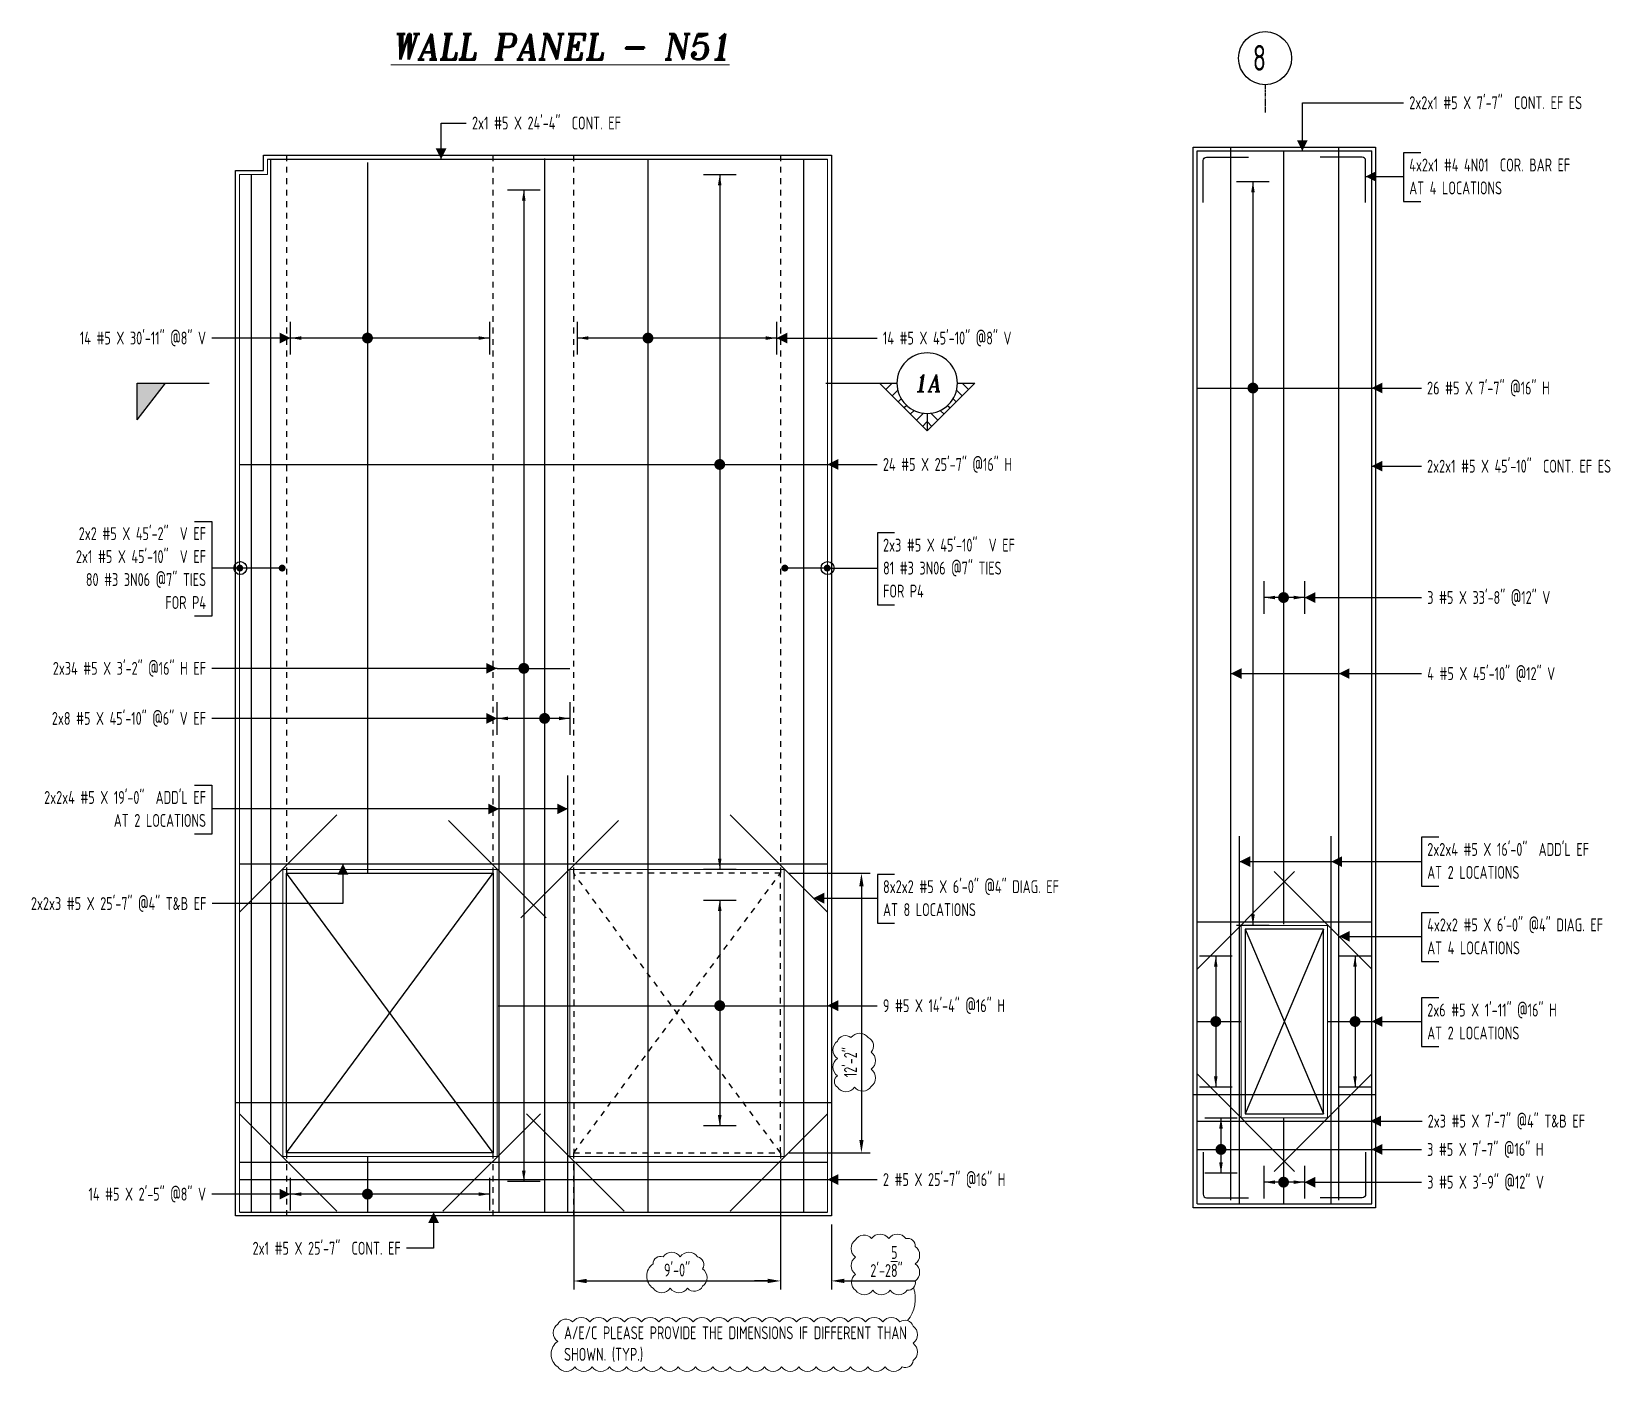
# Model space of a CAD drawing. Header units: inches. Extents: x 10095 to 38568, y -2433 to 4174.
# Drawn here: x 22788 to 23613, y -536 to 163 of the extents above; entities that cross this region are included whole.
import ezdxf
from ezdxf.enums import TextEntityAlignment as Align

# ---------------------------------------------------------------- set-up
doc = ezdxf.new("R2010")
doc.units = ezdxf.units.IN
doc.header["$MEASUREMENT"] = 0
doc.linetypes.add('HIDDEN', pattern=[6, 3, -3])
doc.linetypes.add('PHANTOM', pattern=[2.5, 1.25, -0.25, 0.25, -0.25, 0.25, -0.25])
doc.layers.get('0').update_dxf_attribs({"linetype": 'CONTINUOUS'})
doc.layers.get('Defpoints').update_dxf_attribs({"linetype": 'CONTINUOUS'})
for name, color, linetype in [('0-25', 7, 'CONTINUOUS'), ('0-25TEXT', 7, 'CONTINUOUS'), ('0-35', 3, 'CONTINUOUS'), ('0-35TEXT', 3, 'CONTINUOUS'), ('0-50', 10, 'CONTINUOUS'), ('3', 3, 'CONTINUOUS'), ('BAR-LBL', 2, 'CONTINUOUS'), ('GRID', 8, 'PHANTOM'), ('Hatch', 253, 'CONTINUOUS'), ('hidden', 7, 'HIDDEN'), ('RANGELAY', 7, 'CONTINUOUS'), ('REBARS', 4, 'CONTINUOUS')]:
    doc.layers.add(name, color=color, linetype=linetype)
doc.layers.add('COVER', color=6, linetype='CONTINUOUS', lineweight=0, plot=False)
doc.styles.add('AR', font='ARCHQUIK.shx', dxfattribs={"width": 0.8})
doc.styles.add('ROMANT', font='romant')
doc.dimstyles.new('CADS_DIM_48', dxfattribs={"dimscale": 48, "dimtxt": 0.09375, "dimasz": 0.09375, "dimexe": 0.0625, "dimexo": 0.0625, "dimgap": 0.09375, "dimtad": 0, "dimtih": 1, "dimtoh": 1, "dimzin": 1, "dimdsep": 46, "dimlunit": 4, "dimtxsty": 'AR', "dimblk": 'CLOSED', "dimcen": 0.1875, "dimadec": 0, "dimazin": 0, "dimtfac": 1, "dimtofl": 0, "dimtmove": 0, "dimatfit": 1, "dimldrblk": 'DOTBLANK', "dimfxl": 1, "dimtzin": 0, "dimarcsym": 0})

# ---------------------------------------------------------------- blocks, each defined once
blk = doc.blocks.new('leadrblk')
blk.add_lwpolyline([(0, 0, 0, 1, 0), (1, 0, 1, 1, 0)], format="xyseb")
blk = doc.blocks.new('_DotBlank')
at = {"layer": '0-35', "color": 0, "lineweight": -2}
blk.add_line((-0.5, 0), (-1, 0), dxfattribs=at)
blk.add_circle((0, 0), 0.5, dxfattribs=at)
blk = doc.blocks.new('SECTARO')
at = {"linetype": 'Continuous'}
blk.add_line((33.32, 16.99), (20.13, 0), dxfattribs=at)
for p, q in [((33.32, 16.99), (33.32, 0)), ((33.32, 0), (0, 0))]:
    blk.add_line(p, q)
for points in [[(33.32, 0), (33.32, 16.99), (33.32, 0), (20.13, 0)], [(33.32, 16.99), (20.13, 0), (33.32, 0), (33.32, 16.99)]]:
    blk.add_solid(points, dxfattribs=at)
blk = doc.blocks.new('*X3')
at = {"color": 0, "linetype": 'Continuous'}
for p, q in [((-1.108, 0.278), (-1.075, 0.312)), ((-1.081, 0.217), (-1.031, 0.267)), ((-1.013, 0.197), (-0.986, 0.223)), ((-0.96, 0.161), (-0.942, 0.179)), ((-0.92, 0.112), (-0.898, 0.135)), ((-0.895, 0.05), (-0.854, 0.091)), ((-0.856, 0), (-0.81, 0.046)), ((-0.768, 0), (-0.765, 0.002))]:
    blk.add_line(p, q, dxfattribs=at)
blk = doc.blocks.new('*X2')
at = {"color": 0, "linetype": 'Continuous'}
for p, q in [((-1.108, 0.278), (-1.075, 0.312)), ((-0.96, 0.161), (-0.942, 0.179)), ((-0.856, 0), (-0.81, 0.046))]:
    blk.add_line(p, q, dxfattribs=at)
blk = doc.blocks.new('SECTNU')
at = {"linetype": 'Continuous'}
blk.add_line((-24.74, 0), (-32.81, 0), dxfattribs=at)
blk.add_line((0, 0), (-24.74, 0))
at = {"layer": '3'}
for p, q in [((-68.89, 0), (-46.81, 22.07)), ((-60.81, 0), (-68.89, 0))]:
    blk.add_line(p, q, dxfattribs=at)
at = {"layer": '3', "linetype": 'Continuous'}
blk.add_line((-46.81, 14), (-46.81, 22.07), dxfattribs=at)
at = {"layer": '3'}
for points in [[(-46.81, 22.07), (-24.74, 0), (-32.81, 0, 1)], [(-32.81, 0, 0.414214), (-46.81, 14)]]:
    blk.add_lwpolyline(points, format="xyb", dxfattribs=at)
for start, end in [(90, 180), (180, 0)]:
    blk.add_arc((-46.81, 0), 14, start, end, dxfattribs=at)
at = {"linetype": 'Continuous', "xscale": -64, "yscale": 64, "zscale": 64, "rotation": 359.9999999999999}
blk.add_blockref('*X3', (-117.73, 0), dxfattribs=at)
at = {"linetype": 'Continuous', "xscale": 64, "yscale": 64, "zscale": 64}
for name in ['*X3', '*X2']:
    blk.add_blockref(name, (24.1, 0), dxfattribs=at)
at = {"linetype": 'Continuous', "style": 'ROMANT', "oblique": 9, "width": 0.9}
blk.add_attdef('NO', text='', height=8, dxfattribs=at).set_placement((-46.81, 0), align=Align.MIDDLE)
blk = doc.blocks.new('*D93')
at = {"layer": 'COVER', "color": 0, "lineweight": -2, "transparency": 16777216}
for p, q in [((23071.61, -426.75), (23071.61, -493.72)), ((23179.61, -426.75), (23179.61, -493.72)), ((23078.36, -489.22), (23172.86, -489.22))]:
    blk.add_line(p, q, dxfattribs=at)
at = {"layer": 'COVER', "color": 0, "transparency": 16777216}
for points in [[(23078.36, -488.1), (23078.36, -490.35), (23071.61, -489.22)], [(23172.86, -488.1), (23172.86, -490.35), (23179.61, -489.22)]]:
    blk.add_solid(points, dxfattribs=at)
at = {"layer": 'Defpoints', "color": 0, "transparency": 16777216}
for p in [(23071.61, -422.25), (23179.61, -422.25), (23179.61, -489.22)]:
    blk.add_point(p, dxfattribs=at)
at = {"layer": 'COVER', "color": 0, "transparency": 16777216, "insert": (23125.61, -483.48), "char_height": 6.75, "attachment_point": 5, "style": 'AR'}
blk.add_mtext('9\'-0"', dxfattribs=at)
blk = doc.blocks.new('*D94')
at = {"layer": 'COVER', "color": 0, "lineweight": -2, "transparency": 16777216}
for p, q in [((23179.61, -459.75), (23179.61, -493.67)), ((23206.23, -459.75), (23206.23, -493.67)), ((23172.86, -489.17), (23166.11, -489.17)), ((23212.98, -489.17), (23250.3, -489.17))]:
    blk.add_line(p, q, dxfattribs=at)
at = {"layer": 'COVER', "color": 0, "transparency": 16777216}
for points in [[(23172.86, -488.04), (23172.86, -490.29), (23179.61, -489.17)], [(23212.98, -488.04), (23212.98, -490.29), (23206.23, -489.17)]]:
    blk.add_solid(points, dxfattribs=at)
at = {"layer": 'Defpoints', "color": 0, "transparency": 16777216}
for p in [(23179.61, -455.25), (23206.23, -455.25), (23206.23, -489.17)]:
    blk.add_point(p, dxfattribs=at)
at = {"layer": 'COVER', "color": 0, "transparency": 16777216, "insert": (23235.01, -479.04), "char_height": 6.75, "attachment_point": 5, "style": 'AR'}
blk.add_mtext('2\'-2{\\H1.000000x;\\S5/8;}"', dxfattribs=at)
blk = doc.blocks.new('*D95')
at = {"layer": 'COVER', "color": 0, "lineweight": -2, "transparency": 16777216}
for p, q in [((23184.11, -276.25), (23226.42, -276.25)), ((23221.92, -283), (23221.92, -415.5)), ((23184.11, -422.25), (23226.42, -422.25))]:
    blk.add_line(p, q, dxfattribs=at)
at = {"layer": 'COVER', "color": 0, "transparency": 16777216}
for points in [[(23220.8, -283), (23223.05, -283), (23221.92, -276.25)], [(23220.8, -415.5), (23223.05, -415.5), (23221.92, -422.25)]]:
    blk.add_solid(points, dxfattribs=at)
at = {"layer": 'Defpoints', "color": 0, "transparency": 16777216}
for p in [(23179.61, -276.25), (23179.61, -422.25), (23221.92, -422.25)]:
    blk.add_point(p, dxfattribs=at)
at = {"layer": 'COVER', "color": 0, "transparency": 16777216, "insert": (23216.18, -374.94), "char_height": 6.75, "attachment_point": 5, "rotation": 90, "style": 'AR'}
blk.add_mtext('12\'-2"', dxfattribs=at)
blk = doc.blocks.new('*U849', base_point=(23442.12, -403.95))
at = {"layer": 'REBARS', "color": 0}
blk.add_lwpolyline([(23442.43, -403.95), (23442.43, -448.95)], dxfattribs=at)
blk = doc.blocks.new('rendmark')
at = {"color": 4}
blk.add_line((0, -3), (0, 3), dxfattribs=at)
blk = doc.blocks.new('rarrow')
at = {"color": 7}
blk.add_solid([(2, -0.33), (2, 0.33), (0, 0)], dxfattribs=at)
blk = doc.blocks.new('*U1803', base_point=(23453.38, -437.61))
at = {"layer": 'RANGELAY'}
blk.add_line((23453.38, -437.61), (23432.38, -437.61), dxfattribs=at)
at = {"layer": 'RANGELAY', "xscale": 2.834645669291339, "yscale": 2.834645669291339}
for name, p, rotation in [('rendmark', (23432.38, -437.61), 359.999996929531), ('rarrow', (23432.38, -437.61), 359.999996929531), ('rarrow', (23453.38, -437.61), 180), ('rendmark', (23453.38, -437.61), 180)]:
    blk.add_blockref(name, p, dxfattribs=dict(at, rotation=rotation))
blk = doc.blocks.new('VPM75AE82')
at = {"const_width": 1}
blk.add_lwpolyline([(-0.5, 0, 1), (0.5, 0, 1)], format="xyb", close=True, dxfattribs=at)
blk = doc.blocks.new('*U850', base_point=(23397.5, -448.64))
at = {"layer": 'REBARS', "color": 0}
blk.add_lwpolyline([(23397.5, -448.95), (23488.5, -448.95)], dxfattribs=at)
blk = doc.blocks.new('*U851', base_point=(23397.5, 100.73))
at = {"layer": 'REBARS', "color": 0}
blk.add_lwpolyline([(23397.5, 101.05), (23488.5, 101.05)], dxfattribs=at)
blk = doc.blocks.new('*U852', base_point=(23396.94, -448.95))
at = {"layer": 'REBARS', "color": 0}
blk.add_lwpolyline([(23397.25, -448.95), (23397.25, 101.05)], dxfattribs=at)
blk = doc.blocks.new('*U1802', base_point=(23479.78, -319.45))
at = {"layer": 'RANGELAY'}
blk.add_line((23479.78, -319.45), (23479.78, -387.95), dxfattribs=at)
at = {"layer": 'RANGELAY', "xscale": 2.834645669291339, "yscale": 2.834645669291339}
for name, p, rotation in [('rendmark', (23479.78, -319.45), 269.9999999999999), ('rarrow', (23479.78, -319.45), 269.9999999999999), ('rarrow', (23479.78, -387.95), 89.999996929531), ('rendmark', (23479.78, -387.95), 89.999996929531)]:
    blk.add_blockref(name, p, dxfattribs=dict(at, rotation=rotation))
blk = doc.blocks.new('VPM75B023')
at = {"const_width": 1}
blk.add_lwpolyline([(-0.5, 0, 1), (0.5, 0, 1)], format="xyb", close=True, dxfattribs=at)
blk = doc.blocks.new('*U853', base_point=(23465.5, -354.02))
at = {"layer": 'REBARS', "color": 0}
blk.add_lwpolyline([(23465.5, -353.7), (23488.5, -353.7)], dxfattribs=at)
blk = doc.blocks.new('*U1801', base_point=(23407.03, -319.45))
at = {"layer": 'RANGELAY'}
blk.add_line((23407.03, -319.45), (23407.03, -387.95), dxfattribs=at)
at = {"layer": 'RANGELAY', "xscale": 2.834645669291339, "yscale": 2.834645669291339}
for name, p, rotation in [('rendmark', (23407.03, -319.45), 269.9999999999999), ('rarrow', (23407.03, -319.45), 269.9999999999999), ('rarrow', (23407.03, -387.95), 89.999996929531), ('rendmark', (23407.03, -387.95), 89.999996929531)]:
    blk.add_blockref(name, p, dxfattribs=dict(at, rotation=rotation))
blk = doc.blocks.new('VPM75B103')
at = {"const_width": 1}
blk.add_lwpolyline([(-0.5, 0, 1), (0.5, 0, 1)], format="xyb", close=True, dxfattribs=at)
blk = doc.blocks.new('*U854', base_point=(23397.38, -354.02))
at = {"layer": 'REBARS', "color": 0}
blk.add_lwpolyline([(23397.38, -353.7), (23420.38, -353.7)], dxfattribs=at)
blk = doc.blocks.new('*U1081', base_point=(23400.18, -445.95))
at = {"layer": 'REBARS', "color": 0}
blk.add_lwpolyline([(23400.43, -421.95), (23400.43, -443.95, 0.414214), (23402.18, -445.7), (23424.18, -445.7)], format="xyb", dxfattribs=at)
blk = doc.blocks.new('*U1082', base_point=(23485.57, -445.95))
at = {"layer": 'REBARS', "color": 0}
blk.add_lwpolyline([(23485.32, -421.95), (23485.32, -443.95, -0.414214), (23483.57, -445.7), (23461.57, -445.7)], format="xyb", dxfattribs=at)
blk = doc.blocks.new('*U1083', base_point=(23400.18, 98.05))
at = {"layer": 'REBARS', "color": 0}
blk.add_lwpolyline([(23400.43, 74.05), (23400.43, 96.05, -0.414213), (23402.18, 97.8), (23424.18, 97.8)], format="xyb", dxfattribs=at)
blk = doc.blocks.new('*U855', base_point=(23397.5, -405.39))
at = {"layer": 'REBARS', "color": 0}
blk.add_lwpolyline([(23397.5, -405.7), (23488.5, -405.7)], dxfattribs=at)
blk = doc.blocks.new('*U856', base_point=(23397.5, -302.02))
at = {"layer": 'REBARS', "color": 0}
blk.add_lwpolyline([(23397.5, -301.7), (23488.5, -301.7)], dxfattribs=at)
blk = doc.blocks.new('*U857', base_point=(23467.06, -448.95))
at = {"layer": 'REBARS', "color": 0}
blk.add_lwpolyline([(23467.38, -448.95), (23467.38, -256.95)], dxfattribs=at)
blk = doc.blocks.new('*U858', base_point=(23419.76, -448.95))
at = {"layer": 'REBARS', "color": 0}
blk.add_lwpolyline([(23419.44, -448.95), (23419.44, -256.95)], dxfattribs=at)
blk = doc.blocks.new('*U859', base_point=(23488.72, -381.29))
at = {"layer": 'REBARS', "color": 0}
blk.add_lwpolyline([(23488.5, -381.07), (23437.59, -431.98)], dxfattribs=at)
blk = doc.blocks.new('*U860', base_point=(23397.03, -381.29))
at = {"layer": 'REBARS', "color": 0}
blk.add_lwpolyline([(23397.25, -381.07), (23448.16, -431.98)], dxfattribs=at)
blk = doc.blocks.new('*U861', base_point=(23397.03, -326.12))
at = {"layer": 'REBARS', "color": 0}
blk.add_lwpolyline([(23397.25, -326.34), (23448.16, -275.42)], dxfattribs=at)
blk = doc.blocks.new('*U862', base_point=(23488.72, -326.12))
at = {"layer": 'REBARS', "color": 0}
blk.add_lwpolyline([(23488.5, -326.34), (23437.59, -275.42)], dxfattribs=at)
blk = doc.blocks.new('*U863', base_point=(23397.5, -420.83))
at = {"layer": 'REBARS', "color": 0}
blk.add_lwpolyline([(23397.5, -420.51), (23488.5, -420.51)], dxfattribs=at)
blk = doc.blocks.new('*U1800', base_point=(23409.74, -403.95))
at = {"layer": 'RANGELAY'}
blk.add_line((23409.74, -403.95), (23409.74, -432.95), dxfattribs=at)
at = {"layer": 'RANGELAY', "xscale": 2.834645669291339, "yscale": 2.834645669291339}
for name, p, rotation in [('rendmark', (23409.74, -403.95), 269.9999999999999), ('rarrow', (23409.74, -403.95), 269.9999999999999), ('rarrow', (23409.74, -432.95), 89.999996929531), ('rendmark', (23409.74, -432.95), 89.999996929531)]:
    blk.add_blockref(name, p, dxfattribs=dict(at, rotation=rotation))
blk = doc.blocks.new('VPM75B663')
at = {"const_width": 1}
blk.add_lwpolyline([(-0.5, 0, 1), (0.5, 0, 1)], format="xyb", close=True, dxfattribs=at)
blk = doc.blocks.new('*U864', base_point=(23488.81, -448.95))
at = {"layer": 'REBARS', "color": 0}
blk.add_lwpolyline([(23488.5, -448.95), (23488.5, 101.05)], dxfattribs=at)
blk = doc.blocks.new('*U1084', base_point=(23485.57, 98.05))
at = {"layer": 'REBARS', "color": 0}
blk.add_lwpolyline([(23485.32, 74.05), (23485.32, 96.05, 0.414213), (23483.57, 97.8), (23461.57, 97.8)], format="xyb", dxfattribs=at)
blk = doc.blocks.new('*U865', base_point=(23442.12, 101.15))
at = {"layer": 'REBARS', "color": 0}
blk.add_lwpolyline([(23442.43, 101.15), (23442.43, -302.85)], dxfattribs=at)
blk = doc.blocks.new('*U1799', base_point=(23453.38, -132.23))
at = {"layer": 'RANGELAY'}
blk.add_line((23453.38, -132.23), (23432.38, -132.23), dxfattribs=at)
at = {"layer": 'RANGELAY', "xscale": 2.834645669291339, "yscale": 2.834645669291339}
for name, p, rotation in [('rendmark', (23432.38, -132.23), 359.999996929531), ('rarrow', (23432.38, -132.23), 359.999996929531), ('rarrow', (23453.38, -132.23), 180), ('rendmark', (23453.38, -132.23), 180)]:
    blk.add_blockref(name, p, dxfattribs=dict(at, rotation=rotation))
blk = doc.blocks.new('VPM75B8B2')
at = {"const_width": 1}
blk.add_lwpolyline([(-0.5, 0, 1), (0.5, 0, 1)], format="xyb", close=True, dxfattribs=at)
blk = doc.blocks.new('*U866', base_point=(23397.5, -23.11))
at = {"layer": 'REBARS', "color": 0}
blk.add_lwpolyline([(23397.5, -22.8), (23488.5, -22.8)], dxfattribs=at)
blk = doc.blocks.new('*U1798', base_point=(23426.44, 85.05))
at = {"layer": 'RANGELAY'}
blk.add_line((23426.44, 85.05), (23426.44, -303.45), dxfattribs=at)
at = {"layer": 'RANGELAY', "xscale": 2.834645669291339, "yscale": 2.834645669291339}
for name, p, rotation in [('rendmark', (23426.44, 85.05), 269.9999999999999), ('rarrow', (23426.44, 85.05), 269.9999999999999), ('rendmark', (23426.44, -303.45), 89.999996929531), ('rarrow', (23426.44, -303.45), 89.999996929531)]:
    blk.add_blockref(name, p, dxfattribs=dict(at, rotation=rotation))
blk = doc.blocks.new('VPM75B9B2')
at = {"const_width": 1}
blk.add_lwpolyline([(-0.5, 0, 1), (0.5, 0, 1)], format="xyb", close=True, dxfattribs=at)
blk = doc.blocks.new('*U867', base_point=(23470.92, -446.95))
at = {"layer": 'REBARS', "color": 0}
blk.add_lwpolyline([(23471.23, -446.95), (23471.23, 103.05)], dxfattribs=at)
blk = doc.blocks.new('*U868', base_point=(23414.54, -446.95))
at = {"layer": 'REBARS', "color": 0}
blk.add_lwpolyline([(23414.85, -446.95), (23414.85, 103.05)], dxfattribs=at)
blk = doc.blocks.new('*U1111', base_point=(23110.1, 96.75))
at = {"layer": 'REBARS', "color": 0}
blk.add_lwpolyline([(23110.41, 96.75), (23110.41, -453.25)], dxfattribs=at)
blk = doc.blocks.new('*U1797', base_point=(23177.61, 3.3))
at = {"layer": 'RANGELAY'}
blk.add_line((23177.61, 3.3), (23073.61, 3.3), dxfattribs=at)
at = {"layer": 'RANGELAY', "xscale": 2.834645669291339, "yscale": 2.834645669291339}
for name, p, rotation in [('rendmark', (23073.61, 3.3), 359.9999969295309), ('rendmark', (23177.61, 3.3), 179.9999999999999), ('rarrow', (23073.61, 3.3), 359.9999969295309), ('rarrow', (23177.61, 3.3), 179.9999999999999)]:
    blk.add_blockref(name, p, dxfattribs=dict(at, rotation=rotation))
blk = doc.blocks.new('VPM75BC82')
at = {"const_width": 1}
blk.add_lwpolyline([(-0.5, 0, 1), (0.5, 0, 1)], format="xyb", close=True, dxfattribs=at)
blk = doc.blocks.new('*U871', base_point=(23032.15, -345.74))
at = {"layer": 'REBARS', "color": 0}
blk.add_lwpolyline([(23032.15, -345.42), (23204.15, -345.42)], dxfattribs=at)
blk = doc.blocks.new('*U1796', base_point=(23147.89, -290.25))
at = {"layer": 'RANGELAY'}
blk.add_line((23147.89, -290.25), (23147.89, -408.25), dxfattribs=at)
at = {"layer": 'RANGELAY', "xscale": 2.834645669291339, "yscale": 2.834645669291339}
for name, p, rotation in [('rendmark', (23147.89, -290.25), 269.9999999999999), ('rarrow', (23147.89, -290.25), 269.9999999999999), ('rarrow', (23147.89, -408.25), 89.999996929531), ('rendmark', (23147.89, -408.25), 89.999996929531)]:
    blk.add_blockref(name, p, dxfattribs=dict(at, rotation=rotation))
blk = doc.blocks.new('VPM75BD82')
at = {"const_width": 1}
blk.add_lwpolyline([(-0.5, 0, 1), (0.5, 0, 1)], format="xyb", close=True, dxfattribs=at)
blk = doc.blocks.new('*U1357', base_point=(22896.98, -436.56))
at = {"layer": 'REBARS', "color": 0}
blk.add_lwpolyline([(22896.98, -436.25), (23203.98, -436.25)], dxfattribs=at)
blk = doc.blocks.new('*U1356', base_point=(22896.98, -63.03))
at = {"layer": 'REBARS', "color": 0}
blk.add_lwpolyline([(22896.98, -62.72), (23203.98, -62.72)], dxfattribs=at)
blk = doc.blocks.new('*U1795', base_point=(23147.89, 88.75))
at = {"layer": 'RANGELAY'}
blk.add_line((23147.89, 88.75), (23147.89, -274.25), dxfattribs=at)
at = {"layer": 'RANGELAY', "xscale": 2.834645669291339, "yscale": 2.834645669291339}
for name, p, rotation in [('rendmark', (23147.89, 88.75), 269.9999999999999), ('rarrow', (23147.89, 88.75), 269.9999999999999), ('rarrow', (23147.89, -274.25), 89.999996929531), ('rendmark', (23147.89, -274.25), 89.999996929531)]:
    blk.add_blockref(name, p, dxfattribs=dict(at, rotation=rotation))
blk = doc.blocks.new('VPM75BF22')
at = {"const_width": 1}
blk.add_lwpolyline([(-0.5, 0, 1), (0.5, 0, 1)], format="xyb", close=True, dxfattribs=at)
blk = doc.blocks.new('*U1794', base_point=(23045.55, 80.75))
at = {"layer": 'RANGELAY'}
blk.add_line((23045.55, 80.75), (23045.55, -437.25), dxfattribs=at)
at = {"layer": 'RANGELAY', "xscale": 2.834645669291339, "yscale": 2.834645669291339}
for name, p, rotation in [('rendmark', (23045.55, 80.75), 269.9999999999999), ('rarrow', (23045.55, 80.75), 269.9999999999999), ('rarrow', (23045.55, -437.25), 89.999996929531), ('rendmark', (23045.55, -437.25), 89.999996929531)]:
    blk.add_blockref(name, p, dxfattribs=dict(at, rotation=rotation))
blk = doc.blocks.new('VPM75BFA2')
at = {"const_width": 1}
blk.add_lwpolyline([(-0.5, 0, 1), (0.5, 0, 1)], format="xyb", close=True, dxfattribs=at)
blk = doc.blocks.new('*U872', base_point=(23031.61, -169.53))
at = {"layer": 'REBARS', "color": 0}
blk.add_lwpolyline([(23031.61, -169.22), (23069.61, -169.22)], dxfattribs=at)
blk = doc.blocks.new('*U1112', base_point=(23056.08, 97.06))
at = {"layer": 'REBARS', "color": 0}
blk.add_lwpolyline([(23056.39, 97.06), (23056.39, -452.94)], dxfattribs=at)
blk = doc.blocks.new('*U1793', base_point=(23069.61, -195.37))
at = {"layer": 'RANGELAY'}
blk.add_line((23069.61, -195.37), (23031.61, -195.37), dxfattribs=at)
at = {"layer": 'RANGELAY', "xscale": 2.834645669291339, "yscale": 2.834645669291339}
for name, p, rotation in [('rendmark', (23031.61, -195.37), 359.9999969295309), ('rendmark', (23069.61, -195.37), 179.9999999999999), ('rarrow', (23031.61, -195.37), 359.9999969295309), ('rarrow', (23069.61, -195.37), 179.9999999999999)]:
    blk.add_blockref(name, p, dxfattribs=dict(at, rotation=rotation))
blk = doc.blocks.new('VPM75C0E2')
at = {"const_width": 1}
blk.add_lwpolyline([(-0.5, 0, 1), (0.5, 0, 1)], format="xyb", close=True, dxfattribs=at)
blk = doc.blocks.new('*U873', base_point=(22963.57, 95.06))
at = {"layer": 'REBARS', "color": 0}
blk.add_lwpolyline([(22963.89, 95.06), (22963.89, -275.94)], dxfattribs=at)
blk = doc.blocks.new('*U1792', base_point=(23027.61, 3.3))
at = {"layer": 'RANGELAY'}
blk.add_line((23027.61, 3.3), (22923.61, 3.3), dxfattribs=at)
at = {"layer": 'RANGELAY', "xscale": 2.834645669291339, "yscale": 2.834645669291339}
for name, p, rotation in [('rendmark', (22923.61, 3.3), 359.9999969295309), ('rendmark', (23027.61, 3.3), 179.9999999999999), ('rarrow', (22923.61, 3.3), 359.9999969295309), ('rarrow', (23027.61, 3.3), 179.9999999999999)]:
    blk.add_blockref(name, p, dxfattribs=dict(at, rotation=rotation))
blk = doc.blocks.new('VPM75C222')
at = {"const_width": 1}
blk.add_lwpolyline([(-0.5, 0, 1), (0.5, 0, 1)], format="xyb", close=True, dxfattribs=at)
blk = doc.blocks.new('*U1791', base_point=(23204.23, -116.85))
at = {"layer": 'REBARS', "color": 0, "const_width": 1.8}
for points in [[(23181.92, -115.95, 1), (23181.92, -117.75, 1), (23181.92, -115.95)], [(23204.04, -117.75, 1), (23204.04, -115.95, 1), (23204.04, -117.75)]]:
    blk.add_lwpolyline(points, format="xyb", dxfattribs=at)
at = {"layer": 'REBARS', "color": 0}
blk.add_lwpolyline([(23204.04, -116.85), (23181.92, -116.85)], dxfattribs=at)
blk = doc.blocks.new('*U874', base_point=(23192.09, -453.25))
at = {"layer": 'REBARS', "color": 0}
blk.add_lwpolyline([(23191.78, -453.25), (23191.78, 96.75)], dxfattribs=at)
blk = doc.blocks.new('*U875', base_point=(22913.7, -453.25))
at = {"layer": 'REBARS', "color": 0}
blk.add_lwpolyline([(22913.39, -453.25), (22913.39, 96.75)], dxfattribs=at)
blk = doc.blocks.new('*U876', base_point=(22903.64, -453.25))
at = {"layer": 'REBARS', "color": 0}
blk.add_lwpolyline([(22903.33, -453.25), (22903.33, 88.75)], dxfattribs=at)
blk = doc.blocks.new('*U1790', base_point=(22919.48, -116.85))
at = {"layer": 'REBARS', "color": 0, "const_width": 1.8}
for points in [[(22897.17, -115.95, 1), (22897.17, -117.75, 1), (22897.17, -115.95)], [(22919.29, -117.75, 1), (22919.29, -115.95, 1), (22919.29, -117.75)]]:
    blk.add_lwpolyline(points, format="xyb", dxfattribs=at)
at = {"layer": 'REBARS', "color": 0}
blk.add_lwpolyline([(22919.29, -116.85), (22897.17, -116.85)], dxfattribs=at)
blk = doc.blocks.new('*U877', base_point=(22912.23, 96.44))
at = {"layer": 'REBARS', "color": 0}
blk.add_lwpolyline([(22912.23, 96.75), (23204.23, 96.75)], dxfattribs=at)
blk = doc.blocks.new('*U1355', base_point=(22897.23, -452.94))
at = {"layer": 'REBARS', "color": 0}
blk.add_lwpolyline([(22897.23, -453.25), (23204.23, -453.25)], dxfattribs=at)
blk = doc.blocks.new('*U878', base_point=(23043.81, -299.36))
at = {"layer": 'REBARS', "color": 0}
blk.add_lwpolyline([(23044.03, -299.59), (23094.94, -248.67)], dxfattribs=at)
blk = doc.blocks.new('*U879', base_point=(22896.76, -402.09))
at = {"layer": 'REBARS', "color": 0}
blk.add_lwpolyline([(22896.98, -401.87), (22947.89, -452.78)], dxfattribs=at)
blk = doc.blocks.new('*U880', base_point=(22896.76, -296.41))
at = {"layer": 'REBARS', "color": 0}
blk.add_lwpolyline([(22896.98, -296.63), (22947.89, -245.72)], dxfattribs=at)
blk = doc.blocks.new('*U881', base_point=(23057.4, -299.36))
at = {"layer": 'REBARS', "color": 0}
blk.add_lwpolyline([(23057.18, -299.59), (23006.27, -248.67)], dxfattribs=at)
blk = doc.blocks.new('*U882', base_point=(23204.45, -402.09))
at = {"layer": 'REBARS', "color": 0}
blk.add_lwpolyline([(23204.23, -401.87), (23153.32, -452.78)], dxfattribs=at)
blk = doc.blocks.new('*U883', base_point=(23204.45, -296.41))
at = {"layer": 'REBARS', "color": 0}
blk.add_lwpolyline([(23204.23, -296.63), (23153.32, -245.72)], dxfattribs=at)
blk = doc.blocks.new('*U884', base_point=(23046.76, -402.09))
at = {"layer": 'REBARS', "color": 0}
blk.add_lwpolyline([(23046.98, -401.87), (23097.89, -452.78)], dxfattribs=at)
blk = doc.blocks.new('*U885', base_point=(23054.45, -402.09))
at = {"layer": 'REBARS', "color": 0}
blk.add_lwpolyline([(23054.23, -401.87), (23003.32, -452.78)], dxfattribs=at)
blk = doc.blocks.new('*U1464', base_point=(22963.57, -424.25))
at = {"layer": 'REBARS', "color": 0}
blk.add_lwpolyline([(22963.89, -424.25), (22963.89, -453.25)], dxfattribs=at)
blk = doc.blocks.new('*U1789', base_point=(23027.61, -443.86))
at = {"layer": 'RANGELAY'}
blk.add_line((23027.61, -443.86), (22923.61, -443.86), dxfattribs=at)
at = {"layer": 'RANGELAY', "xscale": 2.834645669291339, "yscale": 2.834645669291339}
for name, p, rotation in [('rendmark', (22923.61, -443.86), 359.9999969295309), ('rendmark', (23027.61, -443.86), 179.9999999999999), ('rarrow', (22923.61, -443.86), 359.9999969295309), ('rarrow', (23027.61, -443.86), 179.9999999999999)]:
    blk.add_blockref(name, p, dxfattribs=dict(at, rotation=rotation))
blk = doc.blocks.new('VPM75C9E2')
at = {"const_width": 1}
blk.add_lwpolyline([(-0.5, 0, 1), (0.5, 0, 1)], format="xyb", close=True, dxfattribs=at)
blk = doc.blocks.new('*U1353', base_point=(22896.98, -426.89))
at = {"layer": 'REBARS', "color": 0}
blk.add_lwpolyline([(22896.98, -427.2), (23203.98, -427.2)], dxfattribs=at)
blk = doc.blocks.new('*U1354', base_point=(22896.98, -271.62))
at = {"layer": 'REBARS', "color": 0}
blk.add_lwpolyline([(22896.98, -271.3), (23203.98, -271.3)], dxfattribs=at)
blk = doc.blocks.new('*U886', base_point=(23032.29, -453.25))
at = {"layer": 'REBARS', "color": 0}
blk.add_lwpolyline([(23032.61, -453.25), (23032.61, -225.25)], dxfattribs=at)
blk = doc.blocks.new('*U887', base_point=(23068.92, -453.25))
at = {"layer": 'REBARS', "color": 0}
blk.add_lwpolyline([(23068.61, -453.25), (23068.61, -225.25)], dxfattribs=at)

msp = doc.modelspace()

# ---------------------------------------------------------------- linework, layer by layer
at = {"layer": '0-25'}
for p, q in [((22921.60544, -422.25158), (23029.60544, -276.25113)), ((23029.60544, -422.25158), (22921.60544, -276.25113))]:
    msp.add_line(p, q, dxfattribs=at)
for points in [[(23463.37617, -305.45399), (23422.37617, -401.95399)], [(23422.37617, -305.45399), (23463.37617, -401.95399)]]:
    msp.add_lwpolyline(points, dxfattribs=at)
at = {"layer": '0-25TEXT'}
for points in [[(23452.26529, 101.04601), (23452.26529, 126.22379), (23505.12001, 126.22379)], [(23002.33251, 96.74842), (23002.33251, 115.62083), (23015.5076, 115.62083)], [(23514.11907, 100.08697), (23505.12001, 100.08697), (23505.12001, 74.58964), (23514.11907, 74.58964)], [(23485.3207, 87.71327), (23505.12001, 87.71327)], [(22923.60544, 3.30126), (22882.5107, 3.30126)], [(23177.60544, 3.30126), (23230.15471, 3.30126)], [(23488.42544, -22.80141), (23514.42544, -22.80141)], [(23204.15471, -62.71829), (23230.15471, -62.71829)], [(23488.50111, -63.62738), (23514.42544, -63.62738)], [(22873.51164, -92.47937), (22882.5107, -92.47937), (22882.5107, -141.97417), (22873.51164, -141.97417)], [(23239.2295, -98.47874), (23230.23044, -98.47874), (23230.23044, -135.9748), (23239.2295, -135.9748)], [(23453.37617, -132.22958), (23514.50117, -132.22958)], [(23031.60544, -169.21722), (22882.5107, -169.21722)], [(23414.85173, -171.95399), (23514.50117, -171.95399)], [(23031.60544, -195.3691), (22882.5107, -195.3691)], [(22873.51164, -230.28181), (22882.5107, -230.28181), (22882.5107, -255.77914), (22873.51164, -255.77914)], [(23068.60545, -242.65551), (22882.5107, -242.65551)], [(23523.50022, -257.43198), (23514.50117, -257.43198), (23514.50117, -282.9293), (23523.50022, -282.9293)], [(22951.07688, -271.3034), (22951.07688, -292.08401), (22882.73846, -292.08401)], [(23419.4428, -270.18064), (23514.50117, -270.18064)], [(23239.2295, -276.889), (23230.23044, -276.889), (23230.23044, -302.38632), (23239.2295, -302.38632)], [(23196.85964, -289.2627), (23230.23044, -289.2627)], [(23523.50022, -296.84062), (23514.50117, -296.84062), (23514.50117, -322.33794), (23523.50022, -322.33794)], [(23471.37913, -309.21432), (23514.50117, -309.21432)], [(23204.15471, -345.42373), (23230.15471, -345.42373)], [(23523.50022, -341.33029), (23514.50117, -341.33029), (23514.50117, -366.82761), (23523.50022, -366.82761)], [(23488.50117, -353.70399), (23514.50117, -353.70399)], [(23487.75536, -405.70495), (23514.76634, -405.70495)], [(23488.42544, -420.51261), (23514.42544, -420.51261)], [(23204.15471, -436.24588), (23230.15471, -436.24588)], [(22923.60544, -443.85777), (22882.5107, -443.85777)], [(23453.37617, -437.60748), (23514.50117, -437.60748)], [(22998.42459, -453.25158), (22998.42459, -472.124), (22984.27257, -472.124)]]:
    msp.add_lwpolyline(points, dxfattribs=at)
at = {"layer": '0-35'}
for points in [[(23395.25117, 103.04601), (23490.50117, 103.04601), (23490.50117, -450.95399), (23395.25117, -450.95399)], [(22909.60544, 98.74842), (23206.23044, 98.74842), (23206.23044, -455.25158), (22894.98044, -455.25158), (22894.98044, 90.74842), (22909.60544, 90.74842)], [(22921.60544, -276.25113), (23029.60544, -276.25113), (23029.60544, -422.25158), (22921.60544, -422.25158)], [(23463.37617, -305.45399), (23422.37617, -305.45399), (23422.37617, -401.95399), (23463.37617, -401.95399)]]:
    msp.add_lwpolyline(points, close=True, dxfattribs=at)
at = {"layer": '0-50'}
msp.add_circle((23432.75814, 149.51821), 13.87094, dxfattribs=at)
at = {"layer": 'COVER'}
for points in [[(23397.25117, 101.04601), (23488.50117, 101.04601), (23488.50117, -448.95399), (23397.25117, -448.95399)], [(22911.60544, 96.74842), (23204.23044, 96.74842), (23204.23044, -453.25158), (22896.98044, -453.25158), (22896.98044, 88.74842), (22911.60544, 88.74842)], [(22919.60544, -274.25113), (23031.60544, -274.25113), (23031.60544, -424.25158), (22919.60544, -424.25158)], [(23181.60544, -274.25113), (23069.60544, -274.25113), (23069.60544, -424.25158), (23181.60544, -424.25158)], [(23465.37617, -303.45399), (23420.37617, -303.45399), (23420.37617, -403.95399), (23465.37617, -403.95399)]]:
    msp.add_lwpolyline(points, close=True, dxfattribs=at)
for points in [[(23209.34612, -388.02947, 0.52056705), (23218.34612, -388.02947, 0.52056705), (23226.94688, -387.63022, 0.52056705), (23226.94688, -378.63022, 0.52056705), (23226.94688, -369.63022, 0.52056705), (23225.45845, -362.11865, 0.52056705), (23216.45845, -362.11865, 0.52056705), (23209.34612, -364.00631, 0.52056705), (23209.34612, -373.00631, 0.52056705), (23209.34612, -382.00631, 0.52056705)], [(23218.86285, -494.1019, 0.52056705), (23227.86285, -494.1019, 0.52056705), (23236.86285, -494.1019, 0.52056705), (23245.86285, -494.1019, 0.52056705), (23249.99903, -489.23807, 0.52056705), (23249.99903, -480.23807, 0.52056705), (23249.99903, -471.23807, 0.52056705), (23245.17358, -467.06353, 0.52056705), (23236.17358, -467.06353, 0.52056705), (23227.17358, -467.06353, 0.52056705), (23218.86285, -467.7528, 0.52056705), (23218.86285, -476.7528, 0.52056705), (23218.86285, -485.7528, 0.52056705)], [(23113.04472, -493.01229, 0.52056705), (23122.04472, -493.01229, 0.52056705), (23131.04472, -493.01229, 0.52056705), (23138.94958, -491.91716, 0.52056705), (23138.94958, -482.91716, 0.52056705), (23136.29537, -476.57136, 0.52056705), (23127.29537, -476.57136, 0.52056705), (23118.29537, -476.57136, 0.52056705), (23113.04472, -480.32071, 0.52056705)], [(23063.24506, -534.11714, 0.52056705), (23072.24506, -534.11714, 0.52056705), (23081.24506, -534.11714, 0.52056705), (23090.24506, -534.11714, 0.52056705), (23099.24506, -534.11714, 0.52056705), (23108.24506, -534.11714, 0.52056705), (23117.24506, -534.11714, 0.52056705), (23126.24506, -534.11714, 0.52056705), (23135.24506, -534.11714, 0.52056705), (23144.24506, -534.11714, 0.52056705), (23153.24506, -534.11714, 0.52056705), (23162.24506, -534.11714, 0.52056705), (23171.24506, -534.11714, 0.52056705), (23180.24506, -534.11714, 0.52056705), (23189.24506, -534.11714, 0.52056705), (23198.24506, -534.11714, 0.52056705), (23207.24506, -534.11714, 0.52056705), (23216.24506, -534.11714, 0.52056705), (23225.24506, -534.11714, 0.52056705), (23234.24506, -534.11714, 0.52056705), (23243.24506, -534.11714, 0.52056705), (23248.90573, -530.77781, 0.52056705), (23248.90573, -521.77781, 0.52056705), (23248.90573, -512.77781, 0.52056705), (23242.06525, -510.61829, 0.52056705), (23233.06525, -510.61829, 0.52056705), (23224.06525, -510.61829, 0.52056705), (23215.06525, -510.61829, 0.52056705), (23206.06525, -510.61829, 0.52056705), (23197.06525, -510.61829, 0.52056705), (23188.06525, -510.61829, 0.52056705), (23179.06525, -510.61829, 0.52056705), (23170.06525, -510.61829, 0.52056705), (23161.06525, -510.61829, 0.52056705), (23152.06525, -510.61829, 0.52056705), (23143.06525, -510.61829, 0.52056705), (23134.06525, -510.61829, 0.52056705), (23125.06525, -510.61829, 0.52056705), (23116.06525, -510.61829, 0.52056705), (23107.06525, -510.61829, 0.52056705), (23098.06525, -510.61829, 0.52056705), (23089.06525, -510.61829, 0.52056705), (23080.06525, -510.61829, 0.52056705), (23071.06525, -510.61829, 0.52056705), (23063.24506, -511.79809, 0.52056705), (23063.24506, -520.79809, 0.52056705)]]:
    msp.add_lwpolyline(points, format="xyb", close=True, dxfattribs=at)
msp.add_arc((23231.8007, -498.43025), 18.30116, 321.12055985, 18.09322676, dxfattribs=at)
at = {"layer": 'GRID', "lineweight": -3}
msp.add_lwpolyline([(23432.75814, 135.64727), (23432.75814, 121.02727)], dxfattribs=at)
at = {"layer": 'Hatch'}
for p, q in [((23490.50117, -391.95399), (23395.25117, -391.95399)), ((23206.23044, -396.25158), (22894.98044, -396.25158))]:
    msp.add_line(p, q, dxfattribs=at)
at = {"layer": 'hidden'}
for p, q in [((22921.60544, 98.74842), (22921.60544, -276.25113)), ((23029.60544, -276.25113), (23029.60544, 98.74842)), ((23071.60544, -276.25113), (23071.60544, 98.74842)), ((23179.60544, 98.74842), (23179.60544, -276.25113)), ((23179.60544, -422.25158), (23071.60544, -276.25113)), ((23071.60544, -422.25158), (23179.60544, -276.25113)), ((22921.60544, -422.25158), (22921.60544, -455.25158)), ((23029.60544, -455.25158), (23029.60544, -422.25158)), ((23071.60544, -455.25158), (23071.60544, -422.25158)), ((23179.60544, -422.25158), (23179.60544, -455.25158))]:
    msp.add_line(p, q, dxfattribs=at)
msp.add_lwpolyline([(23179.60544, -276.25113), (23071.60544, -276.25113), (23071.60544, -422.25158), (23179.60544, -422.25158)], close=True, dxfattribs=at)

# ---------------------------------------------------------------- block references
ref = msp.add_blockref('SECTNU', (23203.39129, -20.27584), dxfattribs=dict(xscale=1.129181470141702, yscale=1.129181470141702, zscale=1.129181470141702, rotation=180))
ref.add_attrib('NO', '1A', dxfattribs={"linetype": 'Continuous', "height": 9.033452, "style": 'ROMANT', "oblique": 9, "width": 0.9}).set_placement((23256.25132, -20.27586), align=Align.MIDDLE)
at = {"xscale": 1.129181470141702, "yscale": 1.129181470141702, "zscale": 1.129181470141702, "rotation": 180}
msp.add_blockref('SECTARO', (22881.1375, -20.27584), dxfattribs=at)
at = {"layer": '0-25TEXT'}
for name, p, xscale, yscale, rotation in [('leadrblk', (23452.26529, 101.04601), 5.623937007874017, 2.250708661417324, 90.00000153523449), ('leadrblk', (23002.33251, 96.74842), 5.623937007874017, 2.250708661417324, 90.00000153523449), ('leadrblk', (22923.60544, 3.30126), 5.623937007874017, 2.250708661417324, 180.000003070469), ('VPM75C222', (22963.88718, 3.30126), 2.834645669291338, 2.834645669291338, 179.9999999999999), ('VPM75BC82', (23110.40895, 3.30126), 2.834645669291338, 2.834645669291338, 179.9999999999999), ('VPM75B9B2', (23426.44198, -22.80141), 2.834645669291338, 2.834645669291338, 269.9999999999999), ('VPM75BF22', (23147.89372, -62.71829), 2.834645669291338, 2.834645669291338, 269.9999999999999), ('VPM75B8B2', (23442.43322, -132.22958), 2.834645669291338, 2.834645669291338, 179.9999999999999), ('leadrblk', (23031.60544, -169.21722), 5.623937007874017, 2.250708661417324, 180.000003070469), ('VPM75BFA2', (23045.54803, -169.21722), 2.834645669291338, 2.834645669291338, 269.9999999999999), ('leadrblk', (23031.60544, -195.3691), 5.623937007874017, 2.250708661417324, 180.000003070469), ('VPM75C0E2', (23056.39319, -195.3691), 2.834645669291338, 2.834645669291338, 179.9999999999999), ('leadrblk', (23032.60541, -242.65551), 5.623937007874017, 2.250708661417324, 180.000003070469), ('leadrblk', (23068.60545, -242.65551), 5.623937007874017, 2.250708661417324, 180.000003070469), ('leadrblk', (22951.07688, -271.3034), 5.623937007874017, 2.250708661417324, 270.0000046057035), ('VPM75BD82', (23147.89372, -345.42373), 2.834645669291338, 2.834645669291338, 269.9999999999999), ('VPM75B103', (23407.03409, -353.70406), 2.834645669291338, 2.834645669291338, 270), ('VPM75B023', (23479.78294, -353.70406), 2.834645669291338, 2.834645669291338, 270), ('VPM75B663', (23409.7351, -420.51261), 2.834645669291338, 2.834645669291338, 269.9999999999999), ('VPM75AE82', (23442.43322, -437.60748), 2.834645669291338, 2.834645669291338, 179.9999999999999), ('leadrblk', (22923.60544, -443.85777), 5.623937007874017, 2.250708661417324, 180.000003070469), ('VPM75C9E2', (22963.88718, -443.85777), 2.834645669291338, 2.834645669291338, 179.9999999999999), ('leadrblk', (22998.42459, -453.25158), 5.623937007874017, 2.250708661417324, 270.0000015352345)]:
    msp.add_blockref(name, p, dxfattribs=dict(at, xscale=xscale, yscale=yscale, rotation=rotation))
at = {"layer": '0-25TEXT', "xscale": 5.623937007874017, "yscale": 2.250708661417324}
for p in [(23485.3207, 87.71327), (23177.60544, 3.30125), (23488.42544, -22.80141), (23204.15471, -62.71829), (23488.50111, -63.62738), (23453.37617, -132.22958), (23414.85173, -171.95399), (23471.23394, -171.95397), (23419.4428, -270.18062), (23467.37617, -270.18064), (23196.85964, -289.2627), (23471.37913, -309.21432), (23204.15471, -345.42373), (23488.50117, -353.70399), (23487.75536, -405.70495), (23488.42544, -420.51261), (23204.15471, -436.24588), (23453.37617, -437.60748)]:
    msp.add_blockref('leadrblk', p, dxfattribs=at)
at = {"layer": 'RANGELAY'}
for name, p in [('*U1795', (23147.89372, 88.74842)), ('*U1798', (23426.44198, 85.04601)), ('*U1794', (23045.54803, 80.74842)), ('*U1792', (23027.60544, 3.30126)), ('*U1797', (23177.60544, 3.30126)), ('*U1799', (23453.37617, -132.22958)), ('*U1793', (23069.60544, -195.3691)), ('*U1796', (23147.89372, -290.25113)), ('*U1801', (23407.03409, -319.45399)), ('*U1802', (23479.78294, -319.45399)), ('*U1800', (23409.7351, -403.95399)), ('*U1789', (23027.60544, -443.85777)), ('*U1803', (23453.37617, -437.60748))]:
    msp.add_blockref(name, p, dxfattribs=at)
at = {"layer": 'REBARS', "color": 4}
for name, p in [('*U852', (23396.93885, -448.95399)), ('*U851', (23397.50117, 100.73351)), ('*U868', (23414.53931, -446.95399)), ('*U865', (23442.12072, 101.15215)), ('*U867', (23470.92152, -446.95399)), ('*U864', (23488.81349, -448.95399)), ('*U877', (22912.22783, 96.43592)), ('*U875', (22913.7038, -453.25158)), ('*U873', (22963.57467, 95.06261)), ('*U1112', (23056.08069, 97.06261)), ('*U1111', (23110.09645, 96.74842)), ('*U874', (23192.09148, -453.25158)), ('*U1083', (23400.18164, 98.04601)), ('*U1084', (23485.5707, 98.04601)), ('*U876', (22903.64107, -453.25158)), ('*U866', (23397.50117, -23.11391)), ('*U1356', (22896.98044, -63.03079)), ('*U1790', (22919.48032, -116.8518)), ('*U1791', (23204.23035, -116.85181)), ('*U872', (23031.60544, -169.52972)), ('*U886', (23032.293, -453.25158)), ('*U887', (23068.91788, -453.25158)), ('*U880', (22896.75934, -296.41267)), ('*U883', (23204.45141, -296.41254)), ('*U881', (23057.40356, -299.36469)), ('*U878', (23043.80732, -299.36469)), ('*U858', (23419.75525, -448.95399)), ('*U857', (23467.06373, -448.95399)), ('*U1354', (22896.98044, -271.6159)), ('*U861', (23397.0302, -326.1154)), ('*U862', (23488.72214, -326.1154)), ('*U856', (23397.50117, -302.01556)), ('*U871', (23032.15471, -345.73623)), ('*U854', (23397.37617, -354.01649)), ('*U853', (23465.50117, -354.01649)), ('*U860', (23397.0302, -381.29258)), ('*U859', (23488.72214, -381.29258)), ('*U879', (22896.75931, -402.09001)), ('*U885', (23054.45157, -402.09001)), ('*U884', (23046.75947, -402.09017)), ('*U882', (23204.45141, -402.09017)), ('*U849', (23442.12072, -403.95399)), ('*U855', (23397.50117, -405.39242)), ('*U863', (23397.50117, -420.82511)), ('*U1353', (22896.98044, -426.88681)), ('*U1464', (22963.57467, -424.25158)), ('*U1081', (23400.18164, -445.95399)), ('*U1082', (23485.5707, -445.95399)), ('*U1357', (22896.98044, -436.55838)), ('*U1355', (22897.23044, -452.93908)), ('*U850', (23397.50117, -448.64149))]:
    msp.add_blockref(name, p, dxfattribs=at)

# ---------------------------------------------------------------- texts
at = {"layer": '0-35TEXT', "style": 'AR', "width": 0.8}
for s, height, p in [('AT 4 LOCATIONS', 6.7498312, (23508.1197, 78.33925)), ('FOR P4', 6.749831, (23233.23013, -132.22519)), ('AT 2 LOCATIONS', 6.7498312, (23517.50085, -279.17969)), ('AT 8 LOCATIONS', 6.7498312, (23233.23013, -298.63672)), ('AT 4 LOCATIONS', 6.7498312, (23517.50085, -318.58834)), ('AT 2 LOCATIONS', 6.7498312, (23517.50085, -363.07801))]:
    msp.add_text(s, height=height, dxfattribs=at).set_placement(p)
for s, height, p in [('FOR P4', 6.749831, (22879.51101, -138.22457)), ('AT 2 LOCATIONS', 6.7498312, (22879.51101, -252.02953))]:
    msp.add_text(s, height=height, dxfattribs=at).set_placement(p, align=Align.RIGHT)
at = {"layer": '0-50', "style": 'AR', "width": 0.8}
msp.add_text('8', height=13.5, dxfattribs=at).set_placement((23426.36124, 142.89747))
at = {"layer": 'BAR-LBL', "style": 'AR', "width": 0.8}
for s, p in [('2x2x1 #5 X 7\'-7"  CONT. EF ES', (23508.1197, 122.84915)), ('2x1 #5 X 24\'-4"  CONT. EF', (23018.50728, 112.24618)), ('4x2x1 #4 4N01  COR. BAR EF', (23508.1197, 90.33799)), ('14 #5 X 45\'-10" @8" V', (23233.1544, -0.07339)), ('26 #5 X 7\'-7" @16" H', (23517.42512, -26.17605)), ('24 #5 X 25\'-7" @16" H', (23233.1544, -66.09294)), ('2x2x1 #5 X 45\'-10"  CONT. EF ES', (23517.42512, -67.00202)), ('2x3 #5 X 45\'-10"  V EF', (23233.23013, -108.22771)), ('81 #3 3N06 @7" TIES', (23233.23013, -120.22645)), ('3 #5 X 33\'-8" @12" V', (23517.50085, -135.60422)), ('4 #5 X 45\'-10" @12" V', (23517.50085, -175.32864)), ('2x2x4 #5 X 16\'-0"  ADD\'L EF', (23517.50085, -267.18095)), ('8x2x2 #5 X 6\'-0" @4" DIAG. EF', (23233.23013, -286.63798)), ('4x2x2 #5 X 6\'-0" @4" DIAG. EF', (23517.50085, -306.5896)), ('9 #5 X 14\'-4" @16" H', (23233.1544, -348.79837)), ('2x6 #5 X 1\'-11" @16" H', (23517.50085, -351.07927)), ('2x3 #5 X 7\'-7" @4" T&B EF', (23517.76602, -409.07959)), ('3 #5 X 7\'-7" @16" H', (23517.42512, -423.88726)), ('2 #5 X 25\'-7" @16" H', (23233.1544, -439.62053)), ('3 #5 X 3\'-9" @12" V', (23517.50085, -440.98213))]:
    msp.add_text(s, height=6.7492913, dxfattribs=at).set_placement(p)
for s, p in [('14 #5 X 30\'-11" @8" V', (22879.51101, -0.07339)), ('2x2 #5 X 45\'-2"  V EF', (22879.51101, -102.22835)), ('2x1 #5 X 45\'-10"  V EF', (22879.51101, -114.22709)), ('80 #3 3N06 @7" TIES', (22879.51101, -126.22583)), ('2x34 #5 X 3\'-2" @16" H EF', (22879.51101, -172.59187)), ('2x8 #5 X 45\'-10" @6" V EF', (22879.51101, -198.74374)), ('2x2x4 #5 X 19\'-0"  ADD\'L EF', (22879.51101, -240.03079)), ('2x2x3 #5 X 25\'-7" @4" T&B EF', (22879.73878, -295.45865)), ('14 #5 X 2\'-5" @8" V', (22879.51101, -447.23241)), ('2x1 #5 X 25\'-7"  CONT. EF', (22981.27289, -475.49864))]:
    msp.add_text(s, height=6.7492913, dxfattribs=at).set_placement(p, align=Align.RIGHT)
at = {"layer": 'COVER', "style": 'ROMANT', "oblique": 9, "width": 0.95}
msp.add_text('%%UWALL PANEL - N51', height=13.5, dxfattribs=at).set_placement((23064.99326, 148.74626), align=Align.CENTER)
at = {"layer": 'COVER', "insert": (23066.59555, -512.90425), "char_height": 6.7498312, "width": 190.9524352, "attachment_point": 1, "style": 'AR'}
msp.add_mtext('A/E/C PLEASE PROVIDE THE DIMENSIONS IF DIFFERENT THAN SHOWN. (TYP.)', dxfattribs=at)

# ---------------------------------------------------------------- dimensions: what is measured, and where the dimension line sits
at = {"layer": 'COVER'}
dim = msp.add_linear_dim(base=(23221.9204, -422.25158), p1=(23179.60544, -276.25113), p2=(23179.60544, -422.25158), angle=90, dimstyle='CADS_DIM_48', override={"dimscale": 72, "dimgap": 0.03125, "dimtad": 1, "dimtih": 0, "dimtoh": 0, "dimdec": 3, "dimtdec": 3}, dxfattribs=at)
dim.commit()
dim.dimension.update_dxf_attribs({"geometry": '*D95', "text_midpoint": (23221.9204, -374.94292), "dimtype": 160})
for base, p1, p2, picture, middle in [((23179.60544, -489.22114), (23071.60544, -422.25158), (23179.60544, -422.25158), '*D93', (23125.60544, -483.47976)), ((23206.23044, -489.16964), (23179.60544, -455.25158), (23206.23044, -455.25158), '*D94', (23235.01492, -479.04464))]:
    dim = msp.add_linear_dim(base=base, p1=p1, p2=p2, dimstyle='CADS_DIM_48', override={"dimscale": 72, "dimgap": 0.03125, "dimtad": 1, "dimtih": 0, "dimtoh": 0, "dimdec": 3, "dimtdec": 3}, dxfattribs=at)
    dim.commit()
    dim.dimension.update_dxf_attribs({"geometry": picture, "text_midpoint": middle})

# ---------------------------------------------------------------- leaders
at = {"layer": '0-25TEXT'}
for points in [[(22897.48044, -116.85181), (22882.5107, -116.85181)], [(23204.23035, -116.85181), (23230.23044, -116.85181)]]:
    msp.add_leader(points, dimstyle='CADS_DIM_48', override={"dimscale": 72, "dimgap": 0.03125, "dimtad": 0, "dimtih": 0, "dimtoh": 0, "dimdec": 3, "dimtdec": 3}, dxfattribs=at)

doc.saveas('drawing.dxf')
